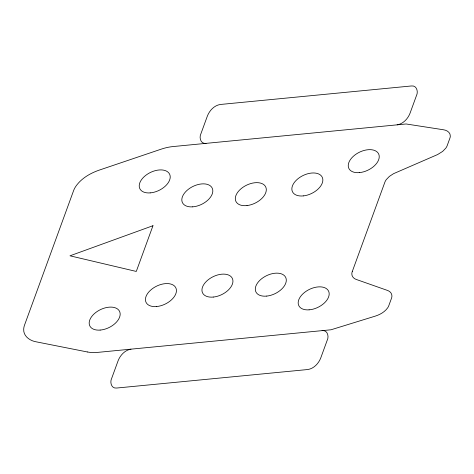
<?xml version="1.0" encoding="UTF-8"?>
<svg xmlns="http://www.w3.org/2000/svg" width="474" height="474" viewBox="0 0 474 474"><rect width="100%" height="100%" fill="white"/><g stroke="black" fill="none" stroke-linecap="round" stroke-linejoin="round"><path stroke-width="0.71" d="M352.277 271.543L384.87 182.206A12.999 7.803 -26.1 0 1 386.286 179.61L389.397 176.381L393.586 173.656L437.585 154.565L442.68 151.39L445.791 148.161A12.999 7.803 -26.1 0 0 447.207 145.565L449.856 138.301A12.97 7.791 -26.1 0 0 450.3 136.103C450.478 132.365 446.656 130.113 443.368 129.752L406.117 123.975L173.087 146.555A36.954 22.189 -26.1 0 0 161.279 149.132L98.983 170.207C90.036 173.336 81.338 178.42 75.834 186.318A25.934 15.571 -26.1 0 0 73.571 190.696L24.583 324.968A25.934 15.571 -26.1 0 0 23.7 329.217C23.226 336.244 30.105 340.913 36.362 341.855L87.287 351.951M397.159 124.846C403.155 123.898 407.824 118.826 409.98 113.375L416.427 95.707C418.524 91.784 416.711 85.089 411.337 85.972L220.238 104.487C214.236 105.435 209.567 110.501 207.411 115.958L200.964 133.627C198.867 137.549 200.68 144.244 206.054 143.361M130.978 349.154C124.976 350.102 120.307 355.174 118.15 360.625L111.704 378.293C109.607 382.216 111.42 388.911 116.794 388.028L307.899 369.513C313.895 368.565 318.564 363.499 320.72 358.042L327.167 340.373C329.264 336.451 327.451 329.756 322.077 330.639M352.277 271.543A12.999 7.803 -26.1 0 0 351.832 274.043C351.827 276.709 354.066 278.765 356.466 279.524L387.282 290.361C389.681 291.113 391.921 293.169 391.915 295.841A12.999 7.803 -26.1 0 1 391.471 298.342L388.816 305.611A12.97 7.791 -26.1 0 1 387.631 307.881C384.71 311.987 380.107 314.576 375.384 316.087L331.036 329.774L98.005 352.354A36.954 22.189 -26.1 0 1 87.281 351.957M152.972 225.707L136.287 271.442L69.98 255.806L152.972 225.707M359.274 172.625A16.56 9.942 -26.1 0 0 378.833 154.382A16.56 9.942 -26.1 0 0 353.124 156.491A16.56 9.942 -26.1 0 0 359.274 172.625M303.419 195.892A16.56 9.942 -26.1 0 0 322.308 177.371A16.56 9.942 -26.1 0 0 296.333 180.191A16.56 9.942 -26.1 0 0 303.419 195.892M247.019 205.562A16.56 9.942 -26.1 0 0 265.724 186.969A16.56 9.942 -26.1 0 0 239.69 189.973A16.56 9.942 -26.1 0 0 247.019 205.562M192.711 206.842A16.56 9.942 -26.1 0 0 212.441 188.676A16.56 9.942 -26.1 0 0 186.809 190.595A16.56 9.942 -26.1 0 0 192.711 206.842M150.199 192.888A16.56 9.942 -26.1 0 0 169.828 174.675A16.56 9.942 -26.1 0 0 144.149 176.707A16.56 9.942 -26.1 0 0 150.199 192.888M309.107 309.836A16.56 9.942 -26.1 0 0 328.802 291.652A16.56 9.942 -26.1 0 0 303.153 293.607A16.56 9.942 -26.1 0 0 309.107 309.836M266.755 296.09A16.56 9.942 -26.1 0 0 285.786 277.622A16.56 9.942 -26.1 0 0 259.871 280.288A16.56 9.942 -26.1 0 0 266.755 296.09M213.247 297.068A16.56 9.942 -26.1 0 0 232.461 278.676A16.56 9.942 -26.1 0 0 206.617 281.153A16.56 9.942 -26.1 0 0 213.247 297.068M156.503 306.548A16.56 9.942 -26.1 0 0 176.026 288.287A16.56 9.942 -26.1 0 0 150.299 290.432A16.56 9.942 -26.1 0 0 156.503 306.548M100.144 330.082A16.56 9.942 -26.1 0 0 119.774 311.868A16.56 9.942 -26.1 0 0 94.095 313.906A16.56 9.942 -26.1 0 0 100.144 330.082"/></g></svg>
